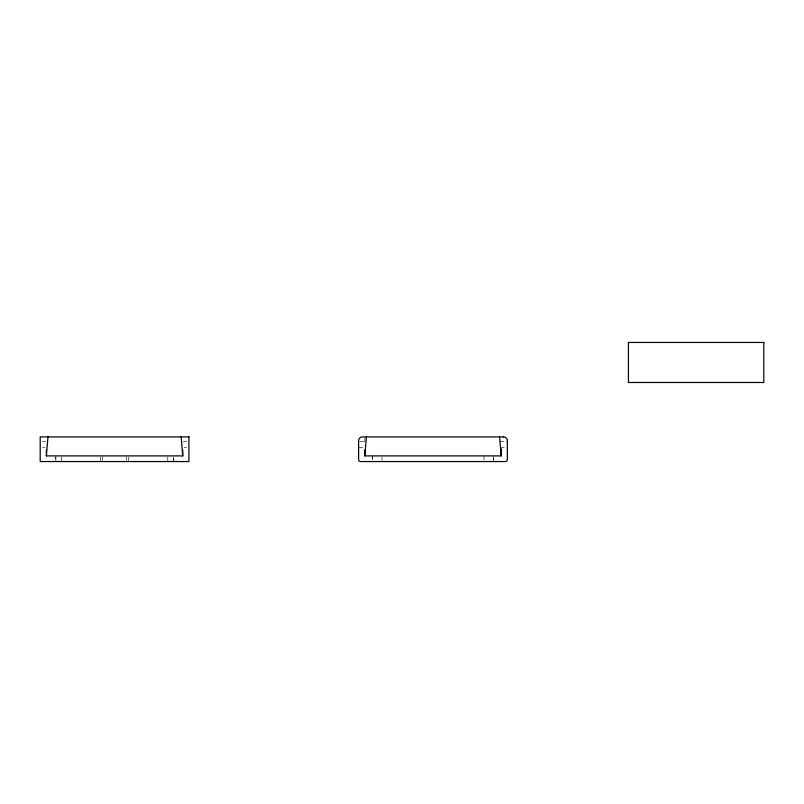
<?xml version="1.0" encoding="UTF-8"?>
<svg xmlns="http://www.w3.org/2000/svg" width="804" height="804" viewBox="0 0 804 804"><rect width="100%" height="100%" fill="white"/><g stroke="black" fill="none" stroke-linecap="round" stroke-linejoin="round"><path stroke-width="0.6" stroke-dasharray="4.02 3.01" d="M55.818 458.702L55.818 456.813M102.54 460.602L102.54 456.813M126.59 456.813L126.59 460.602M173.302 460.602L173.302 458.702M372.433 458.722L372.433 456.843M493.535 461.546L493.535 458.722M42.411 441.557L45.727 441.557M183.392 441.557L186.709 441.557M359.73 441.557L366.363 441.557M499.606 441.557L507.344 441.557M42.572 447.426L44.934 447.426M184.186 447.426L186.558 447.426M358.624 447.426L363.358 447.426M500.239 447.426L507.344 447.426M493.535 455.898L493.535 460.421M484.008 455.898L484.008 460.421M381.96 457.034L381.96 460.421M372.433 455.898L372.433 461.546M364.815 438.1L364.815 445.225M173.302 456.813L173.302 461.546M167.775 457.004L167.775 461.546M128.63 457.004L128.63 461.546M100.49 457.004L100.49 461.546M61.355 457.004L61.355 461.546M55.818 457.004L55.818 461.546"/><path stroke-width="1.21" d="M182.729 449.969L182.729 455.898L46.391 455.898L47.979 436.914M501.153 448.783L501.153 455.898L364.815 455.898L366.393 436.914M501.153 455.898L499.575 436.914M182.729 455.898L181.151 436.914M364.815 449.969L364.815 455.898M46.391 449.969L46.391 455.898M763.8 342.454L628.426 342.454L628.426 382.493L763.8 382.493L763.8 342.454M188.92 436.914L40.2 436.914L40.2 461.546L188.92 461.546L188.92 436.914M503.535 436.914L362.433 436.914A3.809 3.809 0 0 0 358.624 440.723L358.624 459.637A1.909 1.909 0 0 0 360.534 461.546L505.435 461.546A1.909 1.909 0 0 0 507.344 459.637L507.344 440.723A3.809 3.809 0 0 0 503.535 436.914"/></g></svg>
